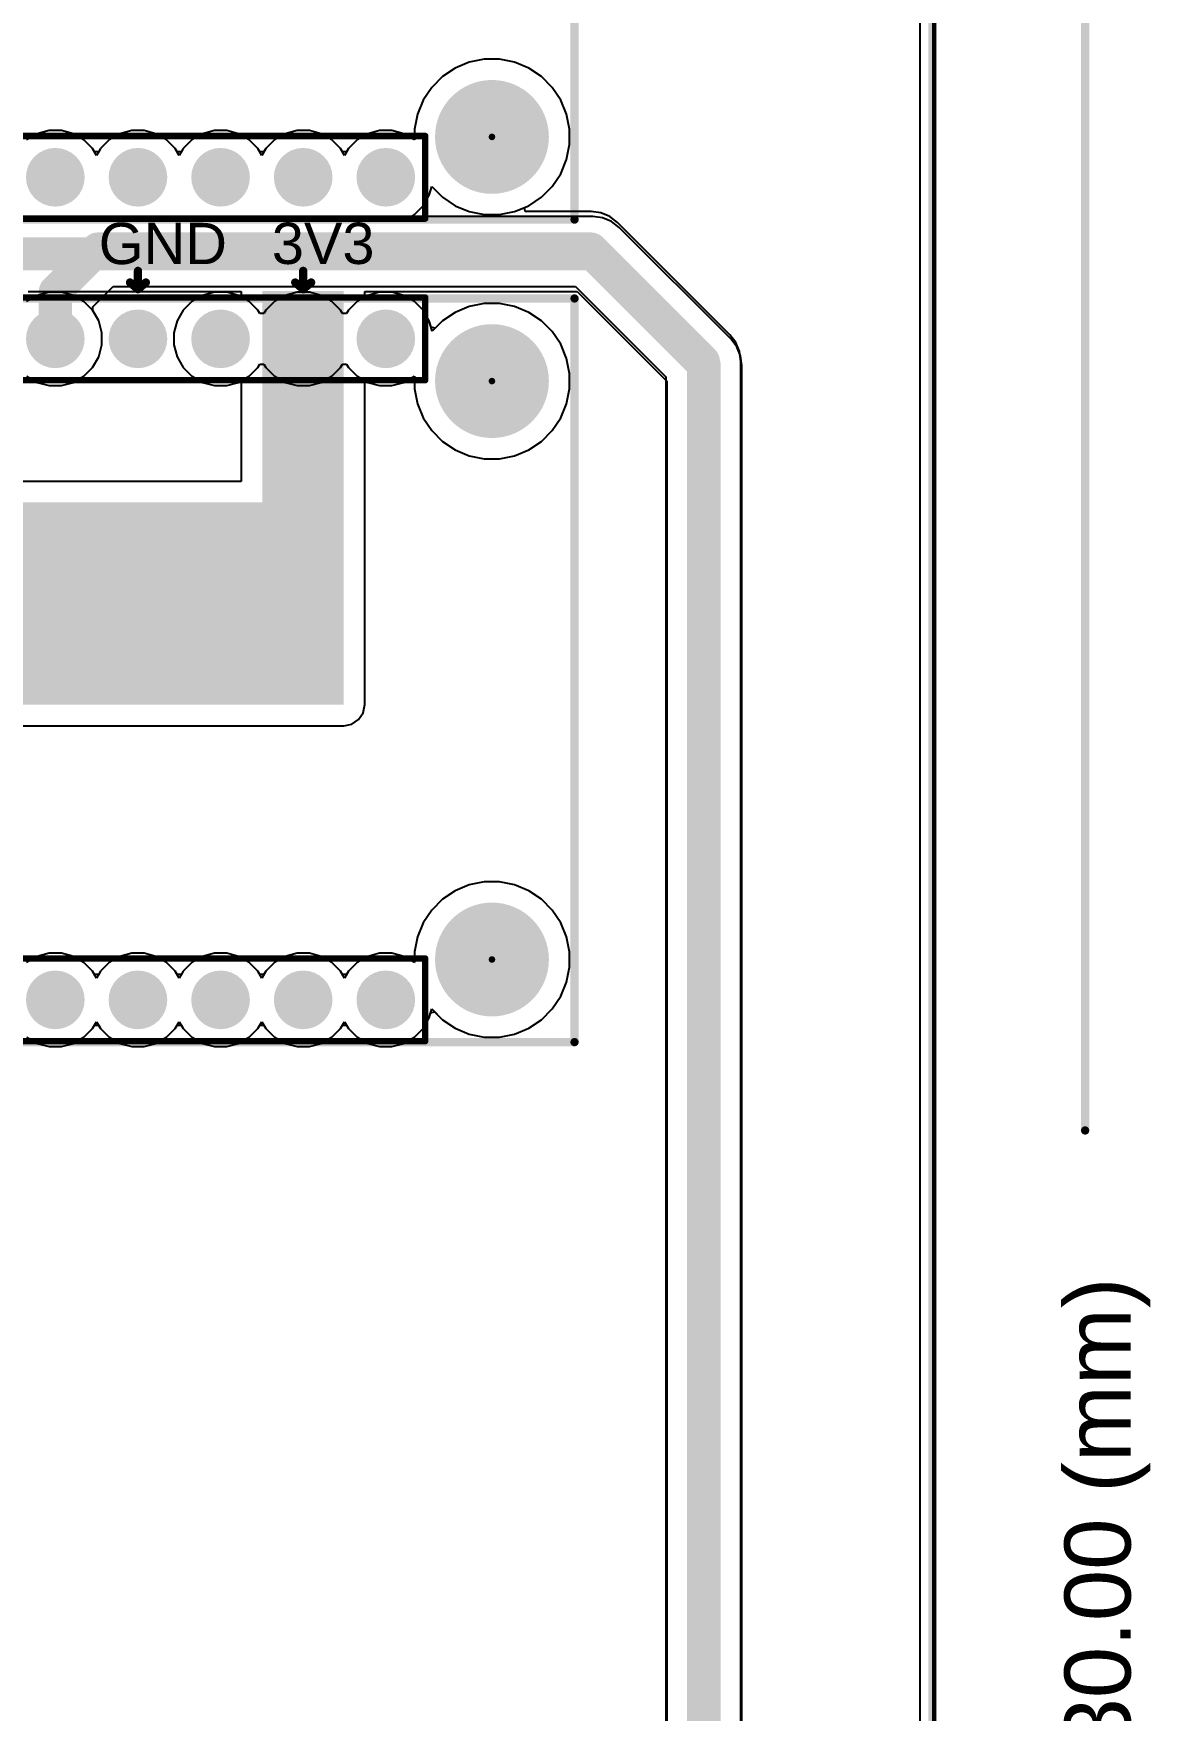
# Model space of a CAD drawing. Header units: millimetres. Extents: x 0 to 97, y 0 to 137.
# Drawn here: x 62.4 to 96.7, y 57.2 to 108.7 of the extents above; entities that cross this region are included whole.
import ezdxf

# ---------------------------------------------------------------- set-up
doc = ezdxf.new("R2010")
doc.units = ezdxf.units.MM
for name, color, linetype in [('BottomLayer', 5, 'Continuous'), ('BottomSolder', 6, 'Continuous'), ('Mechanical1', 6, 'Continuous'), ('Mechanical2', 216, 'Continuous'), ('MultiLayer', 9, 'Continuous'), ('PadHoleLayer', 156, 'Continuous'), ('TopLayer', 1, 'Continuous'), ('TopOverlay', 2, 'Continuous'), ('TopSolder', 216, 'Continuous')]:
    doc.layers.add(name, color=color, linetype=linetype)
doc.styles.add('Arial', font='', dxfattribs={"height": 0.2})
doc.styles.get('Arial').set_extended_font_data('Arial')

# ---------------------------------------------------------------- blocks, each defined once
blk = doc.blocks.new('HDR1X16_F______3')
at = {"layer": 'BottomLayer'}
h = blk.add_hatch(color=5, dxfattribs=at)
edge = h.paths.add_edge_path()
edge.add_arc((8.89, 0), 0.8, 0, 360)
h = blk.add_hatch(color=5, dxfattribs=at)
edge = h.paths.add_edge_path()
edge.add_arc((11.43, 0), 0.8, 0, 360)
h = blk.add_hatch(color=5, dxfattribs=at)
edge = h.paths.add_edge_path()
edge.add_arc((13.97, 0), 0.8, 0, 360)
h = blk.add_hatch(color=5, dxfattribs=at)
edge = h.paths.add_edge_path()
edge.add_arc((16.51, 0), 0.8, 0, 360)
h = blk.add_hatch(color=5, dxfattribs=at)
edge = h.paths.add_edge_path()
edge.add_arc((19.05, 0), 0.8, 0, 360)
at = {"layer": 'BottomSolder'}
h = blk.add_hatch(color=6, dxfattribs=at)
edge = h.paths.add_edge_path()
edge.add_arc((8.89, 0), 0.902, 0, 360)
h = blk.add_hatch(color=6, dxfattribs=at)
edge = h.paths.add_edge_path()
edge.add_arc((11.43, 0), 0.902, 0, 360)
h = blk.add_hatch(color=6, dxfattribs=at)
edge = h.paths.add_edge_path()
edge.add_arc((13.97, 0), 0.902, 0, 360)
h = blk.add_hatch(color=6, dxfattribs=at)
edge = h.paths.add_edge_path()
edge.add_arc((16.51, 0), 0.902, 0, 360)
h = blk.add_hatch(color=6, dxfattribs=at)
edge = h.paths.add_edge_path()
edge.add_arc((19.05, 0), 0.902, 0, 360)
at = {"layer": 'MultiLayer'}
h = blk.add_hatch(color=9, dxfattribs=at)
edge = h.paths.add_edge_path()
edge.add_arc((8.89, 0), 0.8, 0, 360)
h = blk.add_hatch(color=9, dxfattribs=at)
edge = h.paths.add_edge_path()
edge.add_arc((11.43, 0), 0.8, 0, 360)
h = blk.add_hatch(color=9, dxfattribs=at)
edge = h.paths.add_edge_path()
edge.add_arc((13.97, 0), 0.8, 0, 360)
h = blk.add_hatch(color=9, dxfattribs=at)
edge = h.paths.add_edge_path()
edge.add_arc((16.51, 0), 0.8, 0, 360)
h = blk.add_hatch(color=9, dxfattribs=at)
edge = h.paths.add_edge_path()
edge.add_arc((19.05, 0), 0.8, 0, 360)
at = {"layer": 'PadHoleLayer'}
h = blk.add_hatch(color=156, dxfattribs=at)
edge = h.paths.add_edge_path()
edge.add_arc((8.89, 0), 0.475, 0, 360)
h = blk.add_hatch(color=156, dxfattribs=at)
edge = h.paths.add_edge_path()
edge.add_arc((11.43, 0), 0.475, 0, 360)
h = blk.add_hatch(color=156, dxfattribs=at)
edge = h.paths.add_edge_path()
edge.add_arc((13.97, 0), 0.475, 0, 360)
h = blk.add_hatch(color=156, dxfattribs=at)
edge = h.paths.add_edge_path()
edge.add_arc((16.51, 0), 0.475, 0, 360)
h = blk.add_hatch(color=156, dxfattribs=at)
edge = h.paths.add_edge_path()
edge.add_arc((19.05, 0), 0.475, 0, 360)
at = {"layer": 'TopLayer'}
h = blk.add_hatch(color=1, dxfattribs=at)
edge = h.paths.add_edge_path()
edge.add_arc((8.89, 0), 0.8, 0, 360)
h = blk.add_hatch(color=1, dxfattribs=at)
edge = h.paths.add_edge_path()
edge.add_arc((11.43, 0), 0.8, 0, 360)
h = blk.add_hatch(color=1, dxfattribs=at)
edge = h.paths.add_edge_path()
edge.add_arc((13.97, 0), 0.8, 0, 360)
h = blk.add_hatch(color=1, dxfattribs=at)
edge = h.paths.add_edge_path()
edge.add_arc((16.51, 0), 0.8, 0, 360)
h = blk.add_hatch(color=1, dxfattribs=at)
edge = h.paths.add_edge_path()
edge.add_arc((19.05, 0), 0.8, 0, 360)
at = {"layer": 'TopSolder'}
h = blk.add_hatch(color=216, dxfattribs=at)
edge = h.paths.add_edge_path()
edge.add_arc((8.89, 0), 0.902, 0, 360)
h = blk.add_hatch(color=216, dxfattribs=at)
edge = h.paths.add_edge_path()
edge.add_arc((11.43, 0), 0.902, 0, 360)
h = blk.add_hatch(color=216, dxfattribs=at)
edge = h.paths.add_edge_path()
edge.add_arc((13.97, 0), 0.902, 0, 360)
h = blk.add_hatch(color=216, dxfattribs=at)
edge = h.paths.add_edge_path()
edge.add_arc((16.51, 0), 0.902, 0, 360)
h = blk.add_hatch(color=216, dxfattribs=at)
edge = h.paths.add_edge_path()
edge.add_arc((19.05, 0), 0.902, 0, 360)
at = {"layer": 'TopOverlay', "const_width": 0.2}
for points in [[(-20.726, 1.27), (20.26, 1.27)], [(20.26, -1.27), (20.26, 1.27)], [(-20.726, -1.27), (20.26, -1.27)]]:
    blk.add_lwpolyline(points, dxfattribs=at)
at = {"layer": 'TopOverlay', "const_width": 0.1}
for points in [[(20.21, 1.27, 1), (20.31, 1.27, 1)], [(20.21, 1.27, 1), (20.31, 1.27, 1)], [(20.21, -1.27, 1), (20.31, -1.27, 1)], [(20.21, -1.27, 1), (20.31, -1.27, 1)]]:
    blk.add_lwpolyline(points, format="xyb", close=True, dxfattribs=at)
blk = doc.blocks.new('HDR1X16_F______8')
at = {"layer": 'BottomLayer'}
h = blk.add_hatch(color=5, dxfattribs=at)
edge = h.paths.add_edge_path()
edge.add_arc((8.89, 0), 0.8, 0, 360)
h = blk.add_hatch(color=5, dxfattribs=at)
edge = h.paths.add_edge_path()
edge.add_arc((11.43, 0), 0.8, 0, 360)
h = blk.add_hatch(color=5, dxfattribs=at)
edge = h.paths.add_edge_path()
edge.add_arc((13.97, 0), 0.8, 0, 360)
h = blk.add_hatch(color=5, dxfattribs=at)
edge = h.paths.add_edge_path()
edge.add_arc((16.51, 0), 0.8, 0, 360)
h = blk.add_hatch(color=5, dxfattribs=at)
edge = h.paths.add_edge_path()
edge.add_arc((19.05, 0), 0.8, 0, 360)
at = {"layer": 'BottomSolder'}
h = blk.add_hatch(color=6, dxfattribs=at)
edge = h.paths.add_edge_path()
edge.add_arc((8.89, 0), 0.902, 0, 360)
h = blk.add_hatch(color=6, dxfattribs=at)
edge = h.paths.add_edge_path()
edge.add_arc((11.43, 0), 0.902, 0, 360)
h = blk.add_hatch(color=6, dxfattribs=at)
edge = h.paths.add_edge_path()
edge.add_arc((13.97, 0), 0.902, 0, 360)
h = blk.add_hatch(color=6, dxfattribs=at)
edge = h.paths.add_edge_path()
edge.add_arc((16.51, 0), 0.902, 0, 360)
h = blk.add_hatch(color=6, dxfattribs=at)
edge = h.paths.add_edge_path()
edge.add_arc((19.05, 0), 0.902, 0, 360)
at = {"layer": 'MultiLayer'}
h = blk.add_hatch(color=9, dxfattribs=at)
edge = h.paths.add_edge_path()
edge.add_arc((8.89, 0), 0.8, 0, 360)
h = blk.add_hatch(color=9, dxfattribs=at)
edge = h.paths.add_edge_path()
edge.add_arc((11.43, 0), 0.8, 0, 360)
h = blk.add_hatch(color=9, dxfattribs=at)
edge = h.paths.add_edge_path()
edge.add_arc((13.97, 0), 0.8, 0, 360)
h = blk.add_hatch(color=9, dxfattribs=at)
edge = h.paths.add_edge_path()
edge.add_arc((16.51, 0), 0.8, 0, 360)
h = blk.add_hatch(color=9, dxfattribs=at)
edge = h.paths.add_edge_path()
edge.add_arc((19.05, 0), 0.8, 0, 360)
at = {"layer": 'PadHoleLayer'}
h = blk.add_hatch(color=156, dxfattribs=at)
edge = h.paths.add_edge_path()
edge.add_arc((8.89, 0), 0.475, 0, 360)
h = blk.add_hatch(color=156, dxfattribs=at)
edge = h.paths.add_edge_path()
edge.add_arc((11.43, 0), 0.475, 0, 360)
h = blk.add_hatch(color=156, dxfattribs=at)
edge = h.paths.add_edge_path()
edge.add_arc((13.97, 0), 0.475, 0, 360)
h = blk.add_hatch(color=156, dxfattribs=at)
edge = h.paths.add_edge_path()
edge.add_arc((16.51, 0), 0.475, 0, 360)
h = blk.add_hatch(color=156, dxfattribs=at)
edge = h.paths.add_edge_path()
edge.add_arc((19.05, 0), 0.475, 0, 360)
at = {"layer": 'TopLayer'}
h = blk.add_hatch(color=1, dxfattribs=at)
edge = h.paths.add_edge_path()
edge.add_arc((8.89, 0), 0.8, 0, 360)
h = blk.add_hatch(color=1, dxfattribs=at)
edge = h.paths.add_edge_path()
edge.add_arc((11.43, 0), 0.8, 0, 360)
h = blk.add_hatch(color=1, dxfattribs=at)
edge = h.paths.add_edge_path()
edge.add_arc((13.97, 0), 0.8, 0, 360)
h = blk.add_hatch(color=1, dxfattribs=at)
edge = h.paths.add_edge_path()
edge.add_arc((16.51, 0), 0.8, 0, 360)
h = blk.add_hatch(color=1, dxfattribs=at)
edge = h.paths.add_edge_path()
edge.add_arc((19.05, 0), 0.8, 0, 360)
at = {"layer": 'TopSolder'}
h = blk.add_hatch(color=216, dxfattribs=at)
edge = h.paths.add_edge_path()
edge.add_arc((8.89, 0), 0.902, 0, 360)
h = blk.add_hatch(color=216, dxfattribs=at)
edge = h.paths.add_edge_path()
edge.add_arc((11.43, 0), 0.902, 0, 360)
h = blk.add_hatch(color=216, dxfattribs=at)
edge = h.paths.add_edge_path()
edge.add_arc((13.97, 0), 0.902, 0, 360)
h = blk.add_hatch(color=216, dxfattribs=at)
edge = h.paths.add_edge_path()
edge.add_arc((16.51, 0), 0.902, 0, 360)
h = blk.add_hatch(color=216, dxfattribs=at)
edge = h.paths.add_edge_path()
edge.add_arc((19.05, 0), 0.902, 0, 360)
at = {"layer": 'TopOverlay', "const_width": 0.2}
for points in [[(-20.726, 1.27), (20.26, 1.27)], [(20.26, -1.27), (20.26, 1.27)], [(-20.726, -1.27), (20.26, -1.27)]]:
    blk.add_lwpolyline(points, dxfattribs=at)
at = {"layer": 'TopOverlay', "const_width": 0.1}
for points in [[(20.21, 1.27, 1), (20.31, 1.27, 1)], [(20.21, 1.27, 1), (20.31, 1.27, 1)], [(20.21, -1.27, 1), (20.31, -1.27, 1)], [(20.21, -1.27, 1), (20.31, -1.27, 1)]]:
    blk.add_lwpolyline(points, format="xyb", close=True, dxfattribs=at)
blk = doc.blocks.new('HDR1X16_F______10')
at = {"layer": 'BottomLayer'}
h = blk.add_hatch(color=5, dxfattribs=at)
edge = h.paths.add_edge_path()
edge.add_arc((8.89, 0), 0.8, 0, 360)
h = blk.add_hatch(color=5, dxfattribs=at)
edge = h.paths.add_edge_path()
edge.add_arc((11.43, 0), 0.8, 0, 360)
h = blk.add_hatch(color=5, dxfattribs=at)
edge = h.paths.add_edge_path()
edge.add_arc((13.97, 0), 0.8, 0, 360)
h = blk.add_hatch(color=5, dxfattribs=at)
edge = h.paths.add_edge_path()
edge.add_arc((16.51, 0), 0.8, 0, 360)
h = blk.add_hatch(color=5, dxfattribs=at)
edge = h.paths.add_edge_path()
edge.add_arc((19.05, 0), 0.8, 0, 360)
at = {"layer": 'BottomSolder'}
h = blk.add_hatch(color=6, dxfattribs=at)
edge = h.paths.add_edge_path()
edge.add_arc((8.89, 0), 0.902, 0, 360)
h = blk.add_hatch(color=6, dxfattribs=at)
edge = h.paths.add_edge_path()
edge.add_arc((11.43, 0), 0.902, 0, 360)
h = blk.add_hatch(color=6, dxfattribs=at)
edge = h.paths.add_edge_path()
edge.add_arc((13.97, 0), 0.902, 0, 360)
h = blk.add_hatch(color=6, dxfattribs=at)
edge = h.paths.add_edge_path()
edge.add_arc((16.51, 0), 0.902, 0, 360)
h = blk.add_hatch(color=6, dxfattribs=at)
edge = h.paths.add_edge_path()
edge.add_arc((19.05, 0), 0.902, 0, 360)
at = {"layer": 'MultiLayer'}
h = blk.add_hatch(color=9, dxfattribs=at)
edge = h.paths.add_edge_path()
edge.add_arc((8.89, 0), 0.8, 0, 360)
h = blk.add_hatch(color=9, dxfattribs=at)
edge = h.paths.add_edge_path()
edge.add_arc((11.43, 0), 0.8, 0, 360)
h = blk.add_hatch(color=9, dxfattribs=at)
edge = h.paths.add_edge_path()
edge.add_arc((13.97, 0), 0.8, 0, 360)
h = blk.add_hatch(color=9, dxfattribs=at)
edge = h.paths.add_edge_path()
edge.add_arc((16.51, 0), 0.8, 0, 360)
h = blk.add_hatch(color=9, dxfattribs=at)
edge = h.paths.add_edge_path()
edge.add_arc((19.05, 0), 0.8, 0, 360)
at = {"layer": 'PadHoleLayer'}
h = blk.add_hatch(color=156, dxfattribs=at)
edge = h.paths.add_edge_path()
edge.add_arc((8.89, 0), 0.475, 0, 360)
h = blk.add_hatch(color=156, dxfattribs=at)
edge = h.paths.add_edge_path()
edge.add_arc((11.43, 0), 0.475, 0, 360)
h = blk.add_hatch(color=156, dxfattribs=at)
edge = h.paths.add_edge_path()
edge.add_arc((13.97, 0), 0.475, 0, 360)
h = blk.add_hatch(color=156, dxfattribs=at)
edge = h.paths.add_edge_path()
edge.add_arc((16.51, 0), 0.475, 0, 360)
h = blk.add_hatch(color=156, dxfattribs=at)
edge = h.paths.add_edge_path()
edge.add_arc((19.05, 0), 0.475, 0, 360)
at = {"layer": 'TopLayer'}
h = blk.add_hatch(color=1, dxfattribs=at)
edge = h.paths.add_edge_path()
edge.add_arc((8.89, 0), 0.8, 0, 360)
h = blk.add_hatch(color=1, dxfattribs=at)
edge = h.paths.add_edge_path()
edge.add_arc((11.43, 0), 0.8, 0, 360)
h = blk.add_hatch(color=1, dxfattribs=at)
edge = h.paths.add_edge_path()
edge.add_arc((13.97, 0), 0.8, 0, 360)
h = blk.add_hatch(color=1, dxfattribs=at)
edge = h.paths.add_edge_path()
edge.add_arc((16.51, 0), 0.8, 0, 360)
h = blk.add_hatch(color=1, dxfattribs=at)
edge = h.paths.add_edge_path()
edge.add_arc((19.05, 0), 0.8, 0, 360)
at = {"layer": 'TopSolder'}
h = blk.add_hatch(color=216, dxfattribs=at)
edge = h.paths.add_edge_path()
edge.add_arc((8.89, 0), 0.902, 0, 360)
h = blk.add_hatch(color=216, dxfattribs=at)
edge = h.paths.add_edge_path()
edge.add_arc((11.43, 0), 0.902, 0, 360)
h = blk.add_hatch(color=216, dxfattribs=at)
edge = h.paths.add_edge_path()
edge.add_arc((13.97, 0), 0.902, 0, 360)
h = blk.add_hatch(color=216, dxfattribs=at)
edge = h.paths.add_edge_path()
edge.add_arc((16.51, 0), 0.902, 0, 360)
h = blk.add_hatch(color=216, dxfattribs=at)
edge = h.paths.add_edge_path()
edge.add_arc((19.05, 0), 0.902, 0, 360)
at = {"layer": 'TopOverlay', "const_width": 0.2}
for points in [[(-20.726, 1.27), (20.26, 1.27)], [(20.26, -1.27), (20.26, 1.27)], [(-20.726, -1.27), (20.26, -1.27)]]:
    blk.add_lwpolyline(points, dxfattribs=at)
at = {"layer": 'TopOverlay', "const_width": 0.1}
for points in [[(20.21, 1.27, 1), (20.31, 1.27, 1)], [(20.21, 1.27, 1), (20.31, 1.27, 1)], [(20.21, -1.27, 1), (20.31, -1.27, 1)], [(20.21, -1.27, 1), (20.31, -1.27, 1)]]:
    blk.add_lwpolyline(points, format="xyb", close=True, dxfattribs=at)

msp = doc.modelspace()

# ---------------------------------------------------------------- hatches: boundary and pattern name
at = {"layer": 'BottomSolder'}
h = msp.add_hatch(color=6, dxfattribs=at)
edge = h.paths.add_edge_path()
edge.add_arc((76.456, 105.528), 0.102, 0, 360)
h = msp.add_hatch(color=6, dxfattribs=at)
edge = h.paths.add_edge_path()
edge.add_arc((76.456, 98.022), 0.102, 0, 360)
h = msp.add_hatch(color=6, dxfattribs=at)
edge = h.paths.add_edge_path()
edge.add_arc((76.456, 80.242), 0.102, 0, 360)
at = {"layer": 'PadHoleLayer'}
h = msp.add_hatch(color=156, dxfattribs=at)
edge = h.paths.add_edge_path()
edge.add_arc((76.456, 105.528), 1.75, 0, 360)
h = msp.add_hatch(color=156, dxfattribs=at)
edge = h.paths.add_edge_path()
edge.add_arc((76.456, 98.022), 1.75, 0, 360)
h = msp.add_hatch(color=156, dxfattribs=at)
edge = h.paths.add_edge_path()
edge.add_arc((76.456, 80.242), 1.75, 0, 360)
at = {"layer": 'TopLayer'}
for points in [[(69.398, 88.292), (71.898, 88.292), (71.898, 100.792), (69.398, 100.792)], [(23.466, 88.292), (71.898, 88.292), (71.898, 94.292), (23.466, 94.292)], [(19, 88.076), (71.898, 88.076), (71.898, 90.292), (19, 90.292)]]:
    msp.add_hatch(color=1, dxfattribs=at).paths.add_polyline_path(points)
at = {"layer": 'TopSolder'}
h = msp.add_hatch(color=216, dxfattribs=at)
edge = h.paths.add_edge_path()
edge.add_arc((76.456, 105.528), 0.102, 0, 360)
h = msp.add_hatch(color=216, dxfattribs=at)
edge = h.paths.add_edge_path()
edge.add_arc((76.456, 98.022), 0.102, 0, 360)
h = msp.add_hatch(color=216, dxfattribs=at)
edge = h.paths.add_edge_path()
edge.add_arc((76.456, 80.242), 0.102, 0, 360)

# ---------------------------------------------------------------- linework, layer by layer
at = {"layer": 'BottomLayer'}
for p, q in [((89.612, 129.612), (89.612, 0.388)), ((75.76, 107.821), (75.326, 107.642)), ((76.221, 107.913), (75.76, 107.821)), ((76.691, 107.913), (76.221, 107.913)), ((77.151, 107.821), (76.691, 107.913)), ((77.585, 107.642), (77.151, 107.821)), ((74.935, 107.381), (74.603, 107.048)), ((75.326, 107.642), (74.935, 107.381)), ((77.976, 107.381), (77.585, 107.642)), ((78.308, 107.048), (77.976, 107.381)), ((74.603, 107.048), (74.342, 106.658)), ((78.569, 106.658), (78.308, 107.048)), ((74.162, 106.224), (74.071, 105.763)), ((74.342, 106.658), (74.162, 106.224)), ((78.749, 106.224), (78.569, 106.658)), ((78.841, 105.763), (78.749, 106.224)), ((62.844, 105.722), (62.479, 105.624)), ((63.222, 105.722), (62.844, 105.722)), ((63.587, 105.624), (63.222, 105.722)), ((65.384, 105.722), (65.019, 105.624)), ((65.762, 105.722), (65.384, 105.722)), ((66.127, 105.624), (65.762, 105.722)), ((67.924, 105.722), (67.559, 105.624)), ((68.302, 105.722), (67.924, 105.722)), ((68.667, 105.624), (68.302, 105.722)), ((70.464, 105.722), (70.099, 105.624)), ((70.842, 105.722), (70.464, 105.722)), ((71.207, 105.624), (70.842, 105.722)), ((73.004, 105.722), (72.639, 105.624)), ((73.382, 105.722), (73.004, 105.722)), ((73.747, 105.624), (73.382, 105.722)), ((74.071, 105.763), (74.071, 105.564)), ((78.841, 105.293), (78.841, 105.763)), ((62.479, 105.624), (62.152, 105.435)), ((63.914, 105.435), (63.587, 105.624)), ((64.181, 105.168), (63.914, 105.435)), ((64.24, 105.067), (64.181, 105.168)), ((64.425, 105.168), (64.367, 105.067)), ((64.692, 105.435), (64.425, 105.168)), ((65.019, 105.624), (64.692, 105.435)), ((66.454, 105.435), (66.127, 105.624)), ((66.721, 105.168), (66.454, 105.435)), ((66.78, 105.067), (66.721, 105.168)), ((66.965, 105.168), (66.907, 105.067)), ((67.232, 105.435), (66.965, 105.168)), ((67.559, 105.624), (67.232, 105.435)), ((68.994, 105.435), (68.667, 105.624)), ((69.261, 105.168), (68.994, 105.435)), ((69.32, 105.067), (69.261, 105.168)), ((69.505, 105.168), (69.447, 105.067)), ((69.772, 105.435), (69.505, 105.168)), ((70.099, 105.624), (69.772, 105.435)), ((71.534, 105.435), (71.207, 105.624)), ((71.801, 105.168), (71.534, 105.435)), ((71.86, 105.067), (71.801, 105.168)), ((72.045, 105.168), (71.987, 105.067)), ((72.312, 105.435), (72.045, 105.168)), ((72.639, 105.624), (72.312, 105.435)), ((73.961, 105.501), (73.747, 105.624)), ((74.071, 105.564), (73.961, 105.501)), ((78.749, 104.832), (78.841, 105.293)), ((64.367, 105.067), (64.24, 105.067)), ((66.907, 105.067), (66.78, 105.067)), ((69.447, 105.067), (69.32, 105.067)), ((71.987, 105.067), (71.86, 105.067)), ((78.569, 104.398), (78.749, 104.832)), ((78.308, 104.008), (78.569, 104.398)), ((77.585, 103.414), (77.976, 103.675)), ((77.976, 103.675), (78.308, 104.008)), ((77.454, 103.36), (77.585, 103.414)), ((77.479, 103.235), (77.454, 103.36)), ((79.502, 103.235), (77.479, 103.235)), ((79.8, 103.196), (79.502, 103.235)), ((80.078, 103.081), (79.8, 103.196)), ((80.317, 102.898), (80.078, 103.081)), ((83.772, 99.443), (80.317, 102.898)), ((64.186, 100.3), (64.816, 100.93)), ((64.816, 100.93), (79.024, 100.93)), ((67.559, 100.658), (67.232, 100.469)), ((67.924, 100.756), (67.559, 100.658)), ((68.302, 100.756), (67.924, 100.756)), ((68.667, 100.658), (68.302, 100.756)), ((68.994, 100.469), (68.667, 100.658)), ((70.099, 100.658), (69.772, 100.469)), ((70.464, 100.756), (70.099, 100.658)), ((70.842, 100.756), (70.464, 100.756)), ((71.207, 100.658), (70.842, 100.756)), ((71.534, 100.469), (71.207, 100.658)), ((72.639, 100.658), (72.312, 100.469)), ((73.004, 100.756), (72.639, 100.658)), ((73.382, 100.756), (73.004, 100.756)), ((73.747, 100.658), (73.382, 100.756)), ((74.074, 100.469), (73.747, 100.658)), ((79.024, 100.93), (81.804, 98.151)), ((64.186, 100.194), (64.186, 100.3)), ((64.37, 99.874), (64.186, 100.194)), ((66.965, 100.202), (66.776, 99.874)), ((67.232, 100.469), (66.965, 100.202)), ((69.261, 100.202), (68.994, 100.469)), ((69.32, 100.101), (69.261, 100.202)), ((69.447, 100.101), (69.32, 100.101)), ((69.505, 100.202), (69.447, 100.101)), ((69.772, 100.469), (69.505, 100.202)), ((71.801, 100.202), (71.534, 100.469)), ((71.86, 100.101), (71.801, 100.202)), ((71.987, 100.101), (71.86, 100.101)), ((72.045, 100.202), (71.987, 100.101)), ((72.312, 100.469), (72.045, 100.202)), ((74.341, 100.202), (74.074, 100.469)), ((74.53, 99.874), (74.341, 100.202)), ((75.326, 100.135), (74.935, 99.874)), ((75.76, 100.315), (75.326, 100.135)), ((76.221, 100.407), (75.76, 100.315)), ((76.691, 100.407), (76.221, 100.407)), ((77.151, 100.315), (76.691, 100.407)), ((77.585, 100.135), (77.151, 100.315)), ((77.976, 99.874), (77.585, 100.135)), ((64.468, 99.51), (64.37, 99.874)), ((64.468, 99.132), (64.468, 99.51)), ((66.776, 99.874), (66.678, 99.51)), ((66.678, 99.51), (66.678, 99.132)), ((74.583, 99.677), (74.53, 99.874)), ((74.706, 99.645), (74.583, 99.677)), ((74.935, 99.874), (74.706, 99.645)), ((78.308, 99.542), (77.976, 99.874)), ((78.569, 99.152), (78.308, 99.542)), ((64.37, 98.767), (64.468, 99.132)), ((66.678, 99.132), (66.776, 98.767)), ((78.749, 98.717), (78.569, 99.152)), ((83.955, 99.205), (83.772, 99.443)), ((83.772, 99.443), (83.772, 99.443)), ((84.07, 98.927), (83.955, 99.205)), ((64.181, 98.439), (64.37, 98.767)), ((66.776, 98.767), (66.965, 98.439)), ((69.261, 98.439), (69.32, 98.54)), ((69.32, 98.54), (69.447, 98.54)), ((69.447, 98.54), (69.505, 98.439)), ((71.801, 98.439), (71.86, 98.54)), ((71.86, 98.54), (71.987, 98.54)), ((71.987, 98.54), (72.045, 98.439)), ((78.841, 98.257), (78.749, 98.717)), ((84.109, 98.628), (84.07, 98.927)), ((84.109, 49.809), (84.109, 98.628)), ((62.152, 98.172), (62.479, 97.983)), ((62.479, 97.983), (62.844, 97.886)), ((63.222, 97.886), (63.587, 97.983)), ((63.587, 97.983), (63.914, 98.172)), ((63.914, 98.172), (64.181, 98.439)), ((66.965, 98.439), (67.232, 98.172)), ((67.232, 98.172), (67.559, 97.983)), ((67.559, 97.983), (67.924, 97.886)), ((68.302, 97.886), (68.667, 97.983)), ((68.667, 97.983), (68.994, 98.172)), ((68.994, 98.172), (69.261, 98.439)), ((69.505, 98.439), (69.772, 98.172)), ((69.772, 98.172), (70.099, 97.983)), ((70.099, 97.983), (70.464, 97.886)), ((70.842, 97.886), (71.207, 97.983)), ((71.207, 97.983), (71.534, 98.172)), ((71.534, 98.172), (71.801, 98.439)), ((72.045, 98.439), (72.312, 98.172)), ((72.312, 98.172), (72.639, 97.983)), ((72.639, 97.983), (73.004, 97.886)), ((73.382, 97.886), (73.747, 97.983)), ((73.747, 97.983), (73.961, 98.107)), ((73.961, 98.107), (74.071, 98.043)), ((74.071, 98.043), (74.071, 97.787)), ((78.841, 97.787), (78.841, 98.257)), ((81.804, 98.151), (81.804, 50.287)), ((62.844, 97.886), (63.222, 97.886)), ((67.924, 97.886), (68.302, 97.886)), ((70.464, 97.886), (70.842, 97.886)), ((73.004, 97.886), (73.382, 97.886)), ((74.071, 97.787), (74.162, 97.326)), ((78.749, 97.326), (78.841, 97.787)), ((74.162, 97.326), (74.342, 96.892)), ((78.569, 96.892), (78.749, 97.326)), ((74.342, 96.892), (74.603, 96.501)), ((74.603, 96.501), (74.935, 96.169)), ((77.976, 96.169), (78.308, 96.501)), ((78.308, 96.501), (78.569, 96.892)), ((74.935, 96.169), (75.326, 95.908)), ((75.326, 95.908), (75.76, 95.728)), ((77.151, 95.728), (77.585, 95.908)), ((77.585, 95.908), (77.976, 96.169)), ((75.76, 95.728), (76.221, 95.637)), ((76.221, 95.637), (76.691, 95.637)), ((76.691, 95.637), (77.151, 95.728)), ((75.76, 82.535), (75.326, 82.355)), ((76.221, 82.627), (75.76, 82.535)), ((76.691, 82.627), (76.221, 82.627)), ((77.151, 82.535), (76.691, 82.627)), ((77.585, 82.355), (77.151, 82.535)), ((74.935, 82.094), (74.603, 81.762)), ((75.326, 82.355), (74.935, 82.094)), ((77.976, 82.094), (77.585, 82.355)), ((78.308, 81.762), (77.976, 82.094)), ((74.603, 81.762), (74.342, 81.372)), ((78.569, 81.372), (78.308, 81.762)), ((74.162, 80.937), (74.071, 80.477)), ((74.342, 81.372), (74.162, 80.937)), ((78.749, 80.937), (78.569, 81.372)), ((78.841, 80.477), (78.749, 80.937)), ((62.844, 80.436), (62.479, 80.338)), ((63.222, 80.436), (62.844, 80.436)), ((63.587, 80.338), (63.222, 80.436)), ((65.384, 80.436), (65.019, 80.338)), ((65.762, 80.436), (65.384, 80.436)), ((66.127, 80.338), (65.762, 80.436)), ((67.924, 80.436), (67.559, 80.338)), ((68.302, 80.436), (67.924, 80.436)), ((68.667, 80.338), (68.302, 80.436)), ((70.464, 80.436), (70.099, 80.338)), ((70.842, 80.436), (70.464, 80.436)), ((71.207, 80.338), (70.842, 80.436)), ((73.004, 80.436), (72.639, 80.338)), ((73.382, 80.436), (73.004, 80.436)), ((73.747, 80.338), (73.382, 80.436)), ((74.071, 80.477), (74.071, 80.278)), ((78.841, 80.007), (78.841, 80.477)), ((62.479, 80.338), (62.152, 80.149)), ((63.914, 80.149), (63.587, 80.338)), ((64.181, 79.882), (63.914, 80.149)), ((64.692, 80.149), (64.425, 79.882)), ((65.019, 80.338), (64.692, 80.149)), ((66.454, 80.149), (66.127, 80.338)), ((66.721, 79.882), (66.454, 80.149)), ((67.232, 80.149), (66.965, 79.882)), ((67.559, 80.338), (67.232, 80.149)), ((68.994, 80.149), (68.667, 80.338)), ((69.261, 79.882), (68.994, 80.149)), ((69.772, 80.149), (69.505, 79.882)), ((70.099, 80.338), (69.772, 80.149)), ((71.534, 80.149), (71.207, 80.338)), ((71.801, 79.882), (71.534, 80.149)), ((72.312, 80.149), (72.045, 79.882)), ((72.639, 80.338), (72.312, 80.149)), ((73.961, 80.214), (73.747, 80.338)), ((74.071, 80.278), (73.961, 80.214)), ((78.749, 79.546), (78.841, 80.007)), ((64.24, 79.781), (64.181, 79.882)), ((64.367, 79.781), (64.24, 79.781)), ((64.425, 79.882), (64.367, 79.781)), ((66.78, 79.781), (66.721, 79.882)), ((66.907, 79.781), (66.78, 79.781)), ((66.965, 79.882), (66.907, 79.781)), ((69.32, 79.781), (69.261, 79.882)), ((69.447, 79.781), (69.32, 79.781)), ((69.505, 79.882), (69.447, 79.781)), ((71.86, 79.781), (71.801, 79.882)), ((71.987, 79.781), (71.86, 79.781)), ((72.045, 79.882), (71.987, 79.781)), ((78.569, 79.112), (78.749, 79.546)), ((78.308, 78.721), (78.569, 79.112)), ((74.341, 78.119), (74.53, 78.447)), ((74.53, 78.447), (74.571, 78.598)), ((74.571, 78.598), (74.693, 78.631)), ((74.693, 78.631), (74.935, 78.389)), ((74.935, 78.389), (75.326, 78.128)), ((77.585, 78.128), (77.976, 78.389)), ((77.976, 78.389), (78.308, 78.721)), ((62.152, 77.852), (62.479, 77.663)), ((63.587, 77.663), (63.914, 77.852)), ((63.914, 77.852), (64.181, 78.119)), ((64.181, 78.119), (64.24, 78.22)), ((64.24, 78.22), (64.367, 78.22)), ((64.367, 78.22), (64.425, 78.119)), ((64.425, 78.119), (64.692, 77.852)), ((64.692, 77.852), (65.019, 77.663)), ((66.127, 77.663), (66.454, 77.852)), ((66.454, 77.852), (66.721, 78.119)), ((66.721, 78.119), (66.78, 78.22)), ((66.78, 78.22), (66.907, 78.22)), ((66.907, 78.22), (66.965, 78.119)), ((66.965, 78.119), (67.232, 77.852)), ((67.232, 77.852), (67.559, 77.663)), ((68.667, 77.663), (68.994, 77.852)), ((68.994, 77.852), (69.261, 78.119)), ((69.261, 78.119), (69.32, 78.22)), ((69.32, 78.22), (69.447, 78.22)), ((69.447, 78.22), (69.505, 78.119)), ((69.505, 78.119), (69.772, 77.852)), ((69.772, 77.852), (70.099, 77.663)), ((71.207, 77.663), (71.534, 77.852)), ((71.534, 77.852), (71.801, 78.119)), ((71.801, 78.119), (71.86, 78.22)), ((71.86, 78.22), (71.987, 78.22)), ((71.987, 78.22), (72.045, 78.119)), ((72.045, 78.119), (72.312, 77.852)), ((72.312, 77.852), (72.639, 77.663)), ((73.747, 77.663), (74.074, 77.852)), ((74.074, 77.852), (74.341, 78.119)), ((75.326, 78.128), (75.76, 77.948)), ((75.76, 77.948), (76.221, 77.857)), ((76.221, 77.857), (76.691, 77.857)), ((76.691, 77.857), (77.151, 77.948)), ((77.151, 77.948), (77.585, 78.128)), ((62.479, 77.663), (62.844, 77.566)), ((62.844, 77.566), (63.222, 77.566)), ((63.222, 77.566), (63.587, 77.663)), ((65.019, 77.663), (65.384, 77.566)), ((65.384, 77.566), (65.762, 77.566)), ((65.762, 77.566), (66.127, 77.663)), ((67.559, 77.663), (67.924, 77.566)), ((67.924, 77.566), (68.302, 77.566)), ((68.302, 77.566), (68.667, 77.663)), ((70.099, 77.663), (70.464, 77.566)), ((70.464, 77.566), (70.842, 77.566)), ((70.842, 77.566), (71.207, 77.663)), ((72.639, 77.663), (73.004, 77.566)), ((73.004, 77.566), (73.382, 77.566)), ((73.382, 77.566), (73.747, 77.663))]:
    msp.add_line(p, q, dxfattribs=at)
at = {"layer": 'BottomLayer', "const_width": 1.016}
for points in [[(63.033, 100.777), (64.338, 102.083)], [(64.338, 102.083), (79.502, 102.083)], [(79.502, 102.083), (82.956, 98.628)], [(63.033, 99.321), (63.033, 100.777)], [(82.956, 49.809), (82.956, 98.628)]]:
    msp.add_lwpolyline(points, dxfattribs=at)
at = {"layer": 'BottomLayer', "const_width": 0.508}
for points in [[(64.084, 102.083, 1), (64.592, 102.083, 1)], [(64.084, 102.083, 1), (64.592, 102.083, 1)], [(79.248, 102.083, 1), (79.756, 102.083, 1)], [(79.248, 102.083, 1), (79.756, 102.083, 1)], [(62.779, 100.777, 1), (63.287, 100.777, 1)], [(62.779, 100.777, 1), (63.287, 100.777, 1)], [(62.779, 99.321, 1), (63.287, 99.321, 1)], [(82.702, 98.628, 1), (83.21, 98.628, 1)], [(82.702, 98.628, 1), (83.21, 98.628, 1)]]:
    msp.add_lwpolyline(points, format="xyb", close=True, dxfattribs=at)
at = {"layer": 'Mechanical1', "const_width": 0.254}
msp.add_lwpolyline([(94.691, 74.987), (94.691, 130)], dxfattribs=at)
at = {"layer": 'Mechanical1', "const_width": 0.127}
msp.add_lwpolyline([(94.628, 74.987, 1), (94.755, 74.987, 1)], format="xyb", close=True, dxfattribs=at)
at = {"layer": 'Mechanical2'}
for points, const_width in [([(90, 0), (90, 130)], 0.254), ([(90.05, 0), (90.05, 130)], 0.127)]:
    msp.add_lwpolyline(points, dxfattribs=dict(at, const_width=const_width))
at = {"layer": 'TopLayer'}
for p, q in [((89.612, 129.612), (89.612, 0.388)), ((75.76, 107.821), (75.326, 107.642)), ((76.221, 107.913), (75.76, 107.821)), ((76.691, 107.913), (76.221, 107.913)), ((77.151, 107.821), (76.691, 107.913)), ((77.585, 107.642), (77.151, 107.821)), ((74.935, 107.381), (74.603, 107.048)), ((75.326, 107.642), (74.935, 107.381)), ((77.976, 107.381), (77.585, 107.642)), ((78.308, 107.048), (77.976, 107.381)), ((74.603, 107.048), (74.342, 106.658)), ((78.569, 106.658), (78.308, 107.048)), ((74.162, 106.224), (74.071, 105.763)), ((74.342, 106.658), (74.162, 106.224)), ((78.749, 106.224), (78.569, 106.658)), ((78.841, 105.763), (78.749, 106.224)), ((62.844, 105.722), (62.479, 105.624)), ((63.222, 105.722), (62.844, 105.722)), ((63.587, 105.624), (63.222, 105.722)), ((65.384, 105.722), (65.019, 105.624)), ((65.762, 105.722), (65.384, 105.722)), ((66.127, 105.624), (65.762, 105.722)), ((67.924, 105.722), (67.559, 105.624)), ((68.302, 105.722), (67.924, 105.722)), ((68.667, 105.624), (68.302, 105.722)), ((70.464, 105.722), (70.099, 105.624)), ((70.842, 105.722), (70.464, 105.722)), ((71.207, 105.624), (70.842, 105.722)), ((73.004, 105.722), (72.639, 105.624)), ((73.382, 105.722), (73.004, 105.722)), ((73.747, 105.624), (73.382, 105.722)), ((74.071, 105.763), (74.071, 105.437)), ((78.841, 105.293), (78.841, 105.763)), ((62.479, 105.624), (62.152, 105.435)), ((63.914, 105.435), (63.587, 105.624)), ((64.181, 105.168), (63.914, 105.435)), ((64.303, 104.957), (64.181, 105.168)), ((64.425, 105.168), (64.303, 104.957)), ((64.692, 105.435), (64.425, 105.168)), ((65.019, 105.624), (64.692, 105.435)), ((66.454, 105.435), (66.127, 105.624)), ((66.721, 105.168), (66.454, 105.435)), ((66.843, 104.957), (66.721, 105.168)), ((66.965, 105.168), (66.843, 104.957)), ((67.232, 105.435), (66.965, 105.168)), ((67.559, 105.624), (67.232, 105.435)), ((68.994, 105.435), (68.667, 105.624)), ((69.261, 105.168), (68.994, 105.435)), ((69.383, 104.957), (69.261, 105.168)), ((69.505, 105.168), (69.383, 104.957)), ((69.772, 105.435), (69.505, 105.168)), ((70.099, 105.624), (69.772, 105.435)), ((71.534, 105.435), (71.207, 105.624)), ((71.801, 105.168), (71.534, 105.435)), ((71.923, 104.957), (71.801, 105.168)), ((72.045, 105.168), (71.923, 104.957)), ((72.312, 105.435), (72.045, 105.168)), ((72.639, 105.624), (72.312, 105.435)), ((74.071, 105.437), (73.747, 105.624)), ((78.749, 104.832), (78.841, 105.293)), ((78.569, 104.398), (78.749, 104.832)), ((78.308, 104.008), (78.569, 104.398)), ((74.341, 103.406), (74.53, 103.733)), ((74.53, 103.733), (74.604, 104.007)), ((74.604, 104.007), (74.935, 103.675)), ((74.935, 103.675), (75.326, 103.414)), ((77.585, 103.414), (77.976, 103.675)), ((77.976, 103.675), (78.308, 104.008)), ((73.978, 103.083), (74.074, 103.139)), ((74.074, 103.139), (74.341, 103.406)), ((75.326, 103.414), (75.76, 103.235)), ((75.76, 103.235), (76.221, 103.143)), ((76.221, 103.143), (76.691, 103.143)), ((76.691, 103.143), (77.151, 103.235)), ((77.151, 103.235), (77.585, 103.414)), ((79.553, 103.083), (73.978, 103.083)), ((79.851, 103.044), (79.553, 103.083)), ((80.129, 102.929), (79.851, 103.044)), ((80.368, 102.745), (80.129, 102.929)), ((83.797, 99.316), (80.368, 102.745)), ((62.479, 100.658), (62.152, 100.469)), ((62.201, 100.777), (68.751, 100.777)), ((62.844, 100.756), (62.479, 100.658)), ((63.222, 100.756), (62.844, 100.756)), ((63.587, 100.658), (63.222, 100.756)), ((63.914, 100.469), (63.587, 100.658)), ((67.559, 100.658), (67.232, 100.469)), ((67.924, 100.756), (67.559, 100.658)), ((68.302, 100.756), (67.924, 100.756)), ((68.667, 100.658), (68.302, 100.756)), ((68.751, 100.609), (68.667, 100.658)), ((68.751, 100.777), (68.751, 100.609)), ((72.546, 100.604), (72.546, 100.777)), ((72.546, 100.777), (79.075, 100.777)), ((72.639, 100.658), (72.546, 100.604)), ((73.004, 100.756), (72.639, 100.658)), ((73.382, 100.756), (73.004, 100.756)), ((73.747, 100.658), (73.382, 100.756)), ((74.074, 100.469), (73.747, 100.658)), ((79.075, 100.777), (81.829, 98.024)), ((64.181, 100.202), (63.914, 100.469)), ((64.37, 99.874), (64.181, 100.202)), ((66.965, 100.202), (66.776, 99.874)), ((67.232, 100.469), (66.965, 100.202)), ((74.341, 100.202), (74.074, 100.469)), ((74.53, 99.874), (74.341, 100.202)), ((75.326, 100.135), (74.935, 99.874)), ((75.76, 100.315), (75.326, 100.135)), ((76.221, 100.407), (75.76, 100.315)), ((76.691, 100.407), (76.221, 100.407)), ((77.151, 100.315), (76.691, 100.407)), ((77.585, 100.135), (77.151, 100.315)), ((77.976, 99.874), (77.585, 100.135)), ((64.468, 99.51), (64.37, 99.874)), ((64.468, 99.132), (64.468, 99.51)), ((66.776, 99.874), (66.678, 99.51)), ((66.678, 99.51), (66.678, 99.132)), ((74.616, 99.555), (74.53, 99.874)), ((74.935, 99.874), (74.616, 99.555)), ((78.308, 99.542), (77.976, 99.874)), ((78.569, 99.152), (78.308, 99.542)), ((64.37, 98.767), (64.468, 99.132)), ((66.678, 99.132), (66.776, 98.767)), ((78.749, 98.717), (78.569, 99.152)), ((83.98, 99.078), (83.797, 99.316)), ((84.095, 98.8), (83.98, 99.078)), ((64.181, 98.439), (64.37, 98.767)), ((66.776, 98.767), (66.965, 98.439)), ((78.841, 98.257), (78.749, 98.717)), ((84.135, 98.501), (84.095, 98.8)), ((84.135, 49.784), (84.135, 98.501)), ((62.152, 98.172), (62.479, 97.983)), ((62.479, 97.983), (62.844, 97.886)), ((63.222, 97.886), (63.587, 97.983)), ((63.587, 97.983), (63.914, 98.172)), ((63.914, 98.172), (64.181, 98.439)), ((66.965, 98.439), (67.232, 98.172)), ((67.232, 98.172), (67.559, 97.983)), ((67.559, 97.983), (67.924, 97.886)), ((68.302, 97.886), (68.667, 97.983)), ((68.667, 97.983), (68.751, 98.032)), ((68.751, 98.032), (68.751, 94.939)), ((72.546, 94.292), (72.546, 98.037)), ((72.546, 98.037), (72.639, 97.983)), ((72.639, 97.983), (73.004, 97.886)), ((73.382, 97.886), (73.747, 97.983)), ((73.747, 97.983), (74.071, 98.17)), ((74.071, 98.17), (74.071, 97.787)), ((78.841, 97.787), (78.841, 98.257)), ((81.829, 98.024), (81.829, 50.262)), ((62.844, 97.886), (63.222, 97.886)), ((67.924, 97.886), (68.302, 97.886)), ((73.004, 97.886), (73.382, 97.886)), ((74.071, 97.787), (74.162, 97.326)), ((78.749, 97.326), (78.841, 97.787)), ((74.162, 97.326), (74.342, 96.892)), ((78.569, 96.892), (78.749, 97.326)), ((74.342, 96.892), (74.603, 96.501)), ((74.603, 96.501), (74.935, 96.169)), ((77.976, 96.169), (78.308, 96.501)), ((78.308, 96.501), (78.569, 96.892)), ((74.935, 96.169), (75.326, 95.908)), ((75.326, 95.908), (75.76, 95.728)), ((77.151, 95.728), (77.585, 95.908)), ((77.585, 95.908), (77.976, 96.169)), ((75.76, 95.728), (76.221, 95.637)), ((76.221, 95.637), (76.691, 95.637)), ((76.691, 95.637), (77.151, 95.728)), ((68.751, 94.939), (23.466, 94.939)), ((72.546, 90.292), (72.546, 94.292)), ((72.546, 88.076), (72.546, 90.292)), ((72.356, 87.618), (72.497, 87.828)), ((72.497, 87.828), (72.546, 88.076)), ((22.279, 87.428), (71.898, 87.428)), ((71.898, 87.428), (72.146, 87.478)), ((72.146, 87.478), (72.356, 87.618)), ((75.76, 82.535), (75.326, 82.355)), ((76.221, 82.627), (75.76, 82.535)), ((76.691, 82.627), (76.221, 82.627)), ((77.151, 82.535), (76.691, 82.627)), ((77.585, 82.355), (77.151, 82.535)), ((74.935, 82.094), (74.603, 81.762)), ((75.326, 82.355), (74.935, 82.094)), ((77.976, 82.094), (77.585, 82.355)), ((78.308, 81.762), (77.976, 82.094)), ((74.603, 81.762), (74.342, 81.372)), ((78.569, 81.372), (78.308, 81.762)), ((74.162, 80.937), (74.071, 80.477)), ((74.342, 81.372), (74.162, 80.937)), ((78.749, 80.937), (78.569, 81.372)), ((78.841, 80.477), (78.749, 80.937)), ((62.844, 80.436), (62.479, 80.338)), ((63.222, 80.436), (62.844, 80.436)), ((63.587, 80.338), (63.222, 80.436)), ((65.384, 80.436), (65.019, 80.338)), ((65.762, 80.436), (65.384, 80.436)), ((66.127, 80.338), (65.762, 80.436)), ((67.924, 80.436), (67.559, 80.338)), ((68.302, 80.436), (67.924, 80.436)), ((68.667, 80.338), (68.302, 80.436)), ((70.464, 80.436), (70.099, 80.338)), ((70.842, 80.436), (70.464, 80.436)), ((71.207, 80.338), (70.842, 80.436)), ((73.004, 80.436), (72.639, 80.338)), ((73.382, 80.436), (73.004, 80.436)), ((73.747, 80.338), (73.382, 80.436)), ((74.071, 80.477), (74.071, 80.151)), ((78.841, 80.007), (78.841, 80.477)), ((62.479, 80.338), (62.152, 80.149)), ((63.914, 80.149), (63.587, 80.338)), ((64.181, 79.882), (63.914, 80.149)), ((64.692, 80.149), (64.425, 79.882)), ((65.019, 80.338), (64.692, 80.149)), ((66.454, 80.149), (66.127, 80.338)), ((66.721, 79.882), (66.454, 80.149)), ((67.232, 80.149), (66.965, 79.882)), ((67.559, 80.338), (67.232, 80.149)), ((68.994, 80.149), (68.667, 80.338)), ((69.261, 79.882), (68.994, 80.149)), ((69.772, 80.149), (69.505, 79.882)), ((70.099, 80.338), (69.772, 80.149)), ((71.534, 80.149), (71.207, 80.338)), ((71.801, 79.882), (71.534, 80.149)), ((72.312, 80.149), (72.045, 79.882)), ((72.639, 80.338), (72.312, 80.149)), ((74.071, 80.151), (73.747, 80.338)), ((78.749, 79.546), (78.841, 80.007)), ((64.303, 79.671), (64.181, 79.882)), ((64.425, 79.882), (64.303, 79.671)), ((66.843, 79.671), (66.721, 79.882)), ((66.965, 79.882), (66.843, 79.671)), ((69.383, 79.671), (69.261, 79.882)), ((69.505, 79.882), (69.383, 79.671)), ((71.923, 79.671), (71.801, 79.882)), ((72.045, 79.882), (71.923, 79.671)), ((78.569, 79.112), (78.749, 79.546)), ((78.308, 78.721), (78.569, 79.112)), ((74.341, 78.119), (74.53, 78.447)), ((74.53, 78.447), (74.604, 78.721)), ((74.604, 78.721), (74.935, 78.389)), ((74.935, 78.389), (75.326, 78.128)), ((77.585, 78.128), (77.976, 78.389)), ((77.976, 78.389), (78.308, 78.721)), ((62.152, 77.852), (62.479, 77.663)), ((63.587, 77.663), (63.914, 77.852)), ((63.914, 77.852), (64.181, 78.119)), ((64.181, 78.119), (64.303, 78.33)), ((64.303, 78.33), (64.425, 78.119)), ((64.425, 78.119), (64.692, 77.852)), ((64.692, 77.852), (65.019, 77.663)), ((66.127, 77.663), (66.454, 77.852)), ((66.454, 77.852), (66.721, 78.119)), ((66.721, 78.119), (66.843, 78.33)), ((66.843, 78.33), (66.965, 78.119)), ((66.965, 78.119), (67.232, 77.852)), ((67.232, 77.852), (67.559, 77.663)), ((68.667, 77.663), (68.994, 77.852)), ((68.994, 77.852), (69.261, 78.119)), ((69.261, 78.119), (69.383, 78.33)), ((69.383, 78.33), (69.505, 78.119)), ((69.505, 78.119), (69.772, 77.852)), ((69.772, 77.852), (70.099, 77.663)), ((71.207, 77.663), (71.534, 77.852)), ((71.534, 77.852), (71.801, 78.119)), ((71.801, 78.119), (71.923, 78.33)), ((71.923, 78.33), (72.045, 78.119)), ((72.045, 78.119), (72.312, 77.852)), ((72.312, 77.852), (72.639, 77.663)), ((73.747, 77.663), (74.074, 77.852)), ((74.074, 77.852), (74.341, 78.119)), ((75.326, 78.128), (75.76, 77.948)), ((75.76, 77.948), (76.221, 77.857)), ((76.221, 77.857), (76.691, 77.857)), ((76.691, 77.857), (77.151, 77.948)), ((77.151, 77.948), (77.585, 78.128)), ((62.479, 77.663), (62.844, 77.566)), ((62.844, 77.566), (63.222, 77.566)), ((63.222, 77.566), (63.587, 77.663)), ((65.019, 77.663), (65.384, 77.566)), ((65.384, 77.566), (65.762, 77.566)), ((65.762, 77.566), (66.127, 77.663)), ((67.559, 77.663), (67.924, 77.566)), ((67.924, 77.566), (68.302, 77.566)), ((68.302, 77.566), (68.667, 77.663)), ((70.099, 77.663), (70.464, 77.566)), ((70.464, 77.566), (70.842, 77.566)), ((70.842, 77.566), (71.207, 77.663)), ((72.639, 77.663), (73.004, 77.566)), ((73.004, 77.566), (73.382, 77.566)), ((73.382, 77.566), (73.747, 77.663))]:
    msp.add_line(p, q, dxfattribs=at)
at = {"layer": 'TopLayer', "const_width": 1.016}
for points in [[(61.723, 101.93), (79.553, 101.93)], [(79.553, 101.93), (82.982, 98.501)], [(82.982, 49.784), (82.982, 98.501)]]:
    msp.add_lwpolyline(points, dxfattribs=at)
at = {"layer": 'TopLayer', "const_width": 0.508}
for points in [[(79.299, 101.93, 1), (79.807, 101.93, 1)], [(79.299, 101.93, 1), (79.807, 101.93, 1)], [(82.728, 98.501, 1), (83.236, 98.501, 1)], [(82.728, 98.501, 1), (83.236, 98.501, 1)]]:
    msp.add_lwpolyline(points, format="xyb", close=True, dxfattribs=at)
at = {"layer": 'TopOverlay', "const_width": 0.254}
for points in [[(78.996, 102.988), (78.996, 125.848)], [(28.196, 102.988), (78.996, 102.988)], [(65.329, 101.053), (65.573, 100.845)], [(65.573, 100.845), (65.573, 101.41)], [(65.573, 100.845), (65.817, 101.053)], [(70.409, 101.053), (70.653, 100.845)], [(70.653, 100.845), (70.653, 101.41)], [(70.653, 100.845), (70.897, 101.053)], [(28.196, 100.562), (78.996, 100.562)], [(78.996, 77.702), (78.996, 100.562)], [(28.196, 77.702), (78.996, 77.702)]]:
    msp.add_lwpolyline(points, dxfattribs=at)
at = {"layer": 'TopOverlay', "const_width": 0.127}
for points in [[(78.932, 102.988, 1), (79.059, 102.988, 1)], [(78.932, 102.988, 1), (79.059, 102.988, 1)], [(65.265, 101.053, 1), (65.392, 101.053, 1)], [(65.51, 101.41, 1), (65.637, 101.41, 1)], [(65.754, 101.053, 1), (65.881, 101.053, 1)], [(70.345, 101.053, 1), (70.472, 101.053, 1)], [(70.59, 101.41, 1), (70.717, 101.41, 1)], [(70.834, 101.053, 1), (70.961, 101.053, 1)], [(65.51, 100.845, 1), (65.637, 100.845, 1)], [(65.51, 100.845, 1), (65.637, 100.845, 1)], [(65.51, 100.845, 1), (65.637, 100.845, 1)], [(70.59, 100.845, 1), (70.717, 100.845, 1)], [(70.59, 100.845, 1), (70.717, 100.845, 1)], [(70.59, 100.845, 1), (70.717, 100.845, 1)], [(78.932, 100.562, 1), (79.059, 100.562, 1)], [(78.932, 100.562, 1), (79.059, 100.562, 1)], [(78.932, 77.702, 1), (79.059, 77.702, 1)], [(78.932, 77.702, 1), (79.059, 77.702, 1)]]:
    msp.add_lwpolyline(points, format="xyb", close=True, dxfattribs=at)

# ---------------------------------------------------------------- block references
for name, p in [('HDR1X16_F______3', (54.143, 104.287)), ('HDR1X16_F______10', (54.143, 99.321)), ('HDR1X16_F______8', (54.143, 79.001))]:
    msp.add_blockref(name, p)

# ---------------------------------------------------------------- texts
at = {"layer": 'Mechanical1', "style": 'Arial'}
msp.add_text('130.00 (mm)', height=2.032, rotation=90, dxfattribs=at).set_placement((96.088, 54.378))
at = {"layer": 'TopOverlay', "style": 'Arial'}
for s, p in [('GND', (64.368, 101.617)), ('3V3', (69.689, 101.622))]:
    msp.add_text(s, height=1.27, rotation=360, dxfattribs=at).set_placement(p)

doc.saveas('drawing.dxf')
